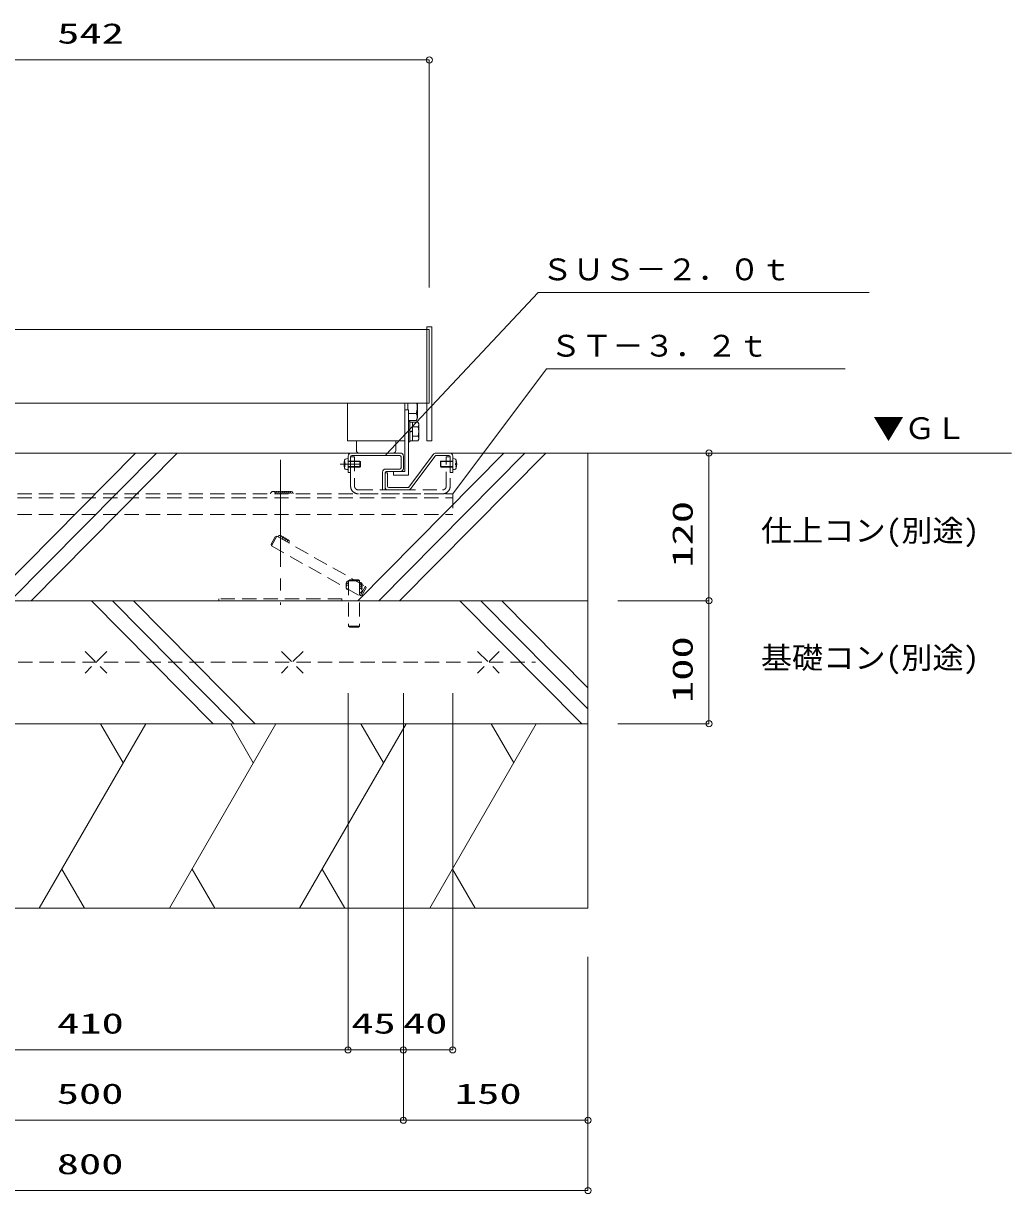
# Model space of a CAD drawing. Units: millimetres, scale not verified, with parts at other scales. Extents: x -41262 to 41888, y -7064 to 7244.
# Drawn here: x 8856 to 11266, y -4476 to -1622 of the extents above; entities that cross this region are included whole.
import ezdxf
from ezdxf.enums import TextEntityAlignment as Align

# ---------------------------------------------------------------- set-up
doc = ezdxf.new("R2010")
doc.units = ezdxf.units.MM
doc.header["$LTSCALE"] = 29
doc.linetypes.add('CHAIN2', pattern=[12, 9, -1, 1, -1])
doc.linetypes.add('DASHED1', pattern=[1.8, 1.2, -0.6])
doc.layers.add('0-0_0', color=7, linetype='Continuous', lineweight=9)
doc.layers.add('0-1_USER1', color=7, linetype='Continuous', lineweight=9)
doc.styles.add('ＭＳ ゴシック', font='')
doc.styles.get('ＭＳ ゴシック').set_extended_font_data('MS Gothic')

msp = doc.modelspace()

# ---------------------------------------------------------------- linework, layer by layer
at = {"layer": '0-0_0'}
msp.add_line((10131.43, -2464.73), (9902.71, -2769.74), dxfattribs=at)
at = {"layer": '0-1_USER1'}
for p, q in [((9845.71, -1711.52), (8219.71, -1711.52)), ((9845.71, -1711.52), (9845.71, -2266.29)), ((10110.86, -2278.5), (9740.07, -2674.17)), ((10110.86, -2278.5), (10918.53, -2278.5)), ((9851.71, -2362.64), (9839.71, -2362.64)), ((9839.71, -2640.14), (9839.71, -2362.64)), ((9851.71, -2640.14), (9851.71, -2362.64)), ((9845.71, -2368.64), (8219.71, -2368.64)), ((10131.43, -2464.73), (10859.98, -2464.73)), ((9785.71, -2715.14), (9785.71, -2548.59)), ((9794.71, -2565.14), (9785.71, -2565.14)), ((9793.21, -2565.14), (9793.21, -2548.59)), ((9794.71, -2565.14), (9794.71, -2724.14)), ((9817.21, -2584.64), (9817.21, -2548.59)), ((9813.8, -2574.1), (9794.71, -2574.1)), ((9813.8, -2590.55), (9794.71, -2590.55)), ((9794.71, -2592.14), (9798.31, -2592.14)), ((9798.31, -2592.14), (9798.31, -2643.14)), ((9798.31, -2594.54), (9798.31, -2640.74)), ((9798.31, -2594.54), (9804.31, -2594.54)), ((9804.31, -2594.54), (9804.31, -2640.74)), ((9804.31, -2595.13), (9804.31, -2640.16)), ((9804.31, -2595.13), (9818.12, -2595.13)), ((9804.31, -2595.13), (9804.31, -2640.16)), ((9817.21, -2584.64), (9813.8, -2590.55)), ((9820.21, -2598.74), (9818.12, -2595.13)), ((9798.31, -2617.46), (9804.31, -2615.85)), ((9798.31, -2619.44), (9804.31, -2617.83)), ((9804.31, -2606.38), (9818.12, -2606.38)), ((9820.21, -2598.74), (9820.21, -2636.54)), ((9667.96, -2664.14), (9667.96, -2640.14)), ((9763.96, -2664.14), (9763.96, -2640.14)), ((9798.31, -2640.74), (9804.31, -2640.74)), ((9804.31, -2628.9), (9818.12, -2628.9)), ((9804.31, -2640.16), (9818.12, -2640.16)), ((9820.21, -2636.54), (9818.12, -2640.16)), ((9839.71, -2640.14), (9851.71, -2640.14)), ((8410.21, -2670.14), (9655.21, -2670.14)), ((9128.99, -2670.14), (8772.74, -3030.14)), ((9179.99, -2670.14), (8823.74, -3030.14)), ((9230.99, -2670.14), (8874.74, -3030.14)), ((9655.21, -2670.14), (9775.21, -2670.14)), ((9656.71, -2676.14), (9773.71, -2676.14)), ((9757.96, -2670.14), (9658.96, -2670.14)), ((10027.56, -2670.14), (9671.31, -3030.14)), ((10078.56, -2670.14), (9722.31, -3030.14)), ((10129.56, -2670.14), (9773.31, -3030.14)), ((9776.71, -2679.14), (9776.71, -2706.14)), ((9782.71, -2677.64), (9782.71, -2707.64)), ((9854.9, -2673.75), (9795.64, -2752.94)), ((9800.44, -2756.53), (9859.7, -2677.35)), ((9862.1, -2670.14), (9895.21, -2670.14)), ((9862.1, -2676.14), (9893.71, -2676.14)), ((9895.21, -2670.14), (11265.99, -2670.14)), ((10527.83, -2670.14), (9953.75, -2670.14)), ((10232.71, -3780.14), (10232.71, -2670.14)), ((10527.83, -2670.14), (10305.83, -2670.14)), ((10527.83, -3030.14), (10527.83, -2670.14)), ((9638.45, -2690.39), (9639.98, -2690.39)), ((9639.98, -2703.89), (9638.45, -2703.89)), ((9639.36, -2695.34), (9640.81, -2695.34)), ((9640.81, -2698.94), (9639.36, -2698.94)), ((9640.81, -2695.34), (9640.81, -2698.94)), ((9643.32, -2683.87), (9647.71, -2683.64)), ((9643.32, -2710.41), (9647.71, -2710.64)), ((9677.71, -2691.14), (9647.71, -2691.14)), ((9647.71, -2703.14), (9677.71, -2703.14)), ((9663.91, -2690.84), (9654.31, -2690.84)), ((9663.91, -2703.44), (9654.31, -2703.44)), ((9676.21, -2704.64), (9676.21, -2689.64)), ((9773.71, -2709.14), (9739.21, -2709.14)), ((9902.71, -2691.14), (9872.71, -2691.14)), ((9872.71, -2703.14), (9902.71, -2703.14)), ((9874.21, -2689.64), (9874.21, -2704.64)), ((9896.11, -2690.84), (9886.51, -2690.84)), ((9896.11, -2703.44), (9886.51, -2703.44)), ((9907.1, -2683.87), (9902.71, -2683.64)), ((9907.1, -2710.41), (9902.71, -2710.64)), ((9909.61, -2698.94), (9909.61, -2695.34)), ((9909.61, -2695.34), (9911.06, -2695.34)), ((9911.06, -2698.94), (9909.61, -2698.94)), ((9910.44, -2690.39), (9911.97, -2690.39)), ((9911.97, -2703.89), (9910.44, -2703.89)), ((9731.71, -2760.14), (9731.71, -2716.64)), ((9743.71, -2718.14), (9737.71, -2718.14)), ((9740.71, -2715.14), (9775.21, -2715.14)), ((9743.71, -2718.14), (9743.71, -2751.14)), ((9757.96, -2715.14), (9757.96, -2724.14)), ((9785.71, -2715.14), (9757.96, -2715.14)), ((9794.71, -2724.14), (9757.96, -2724.14)), ((9793.24, -2760.14), (9745.19, -2760.14)), ((9793.24, -2754.14), (9746.71, -2754.14)), ((7832.71, -3030.14), (10232.71, -3030.14)), ((9318.81, -3330.14), (9021.93, -3030.14)), ((9369.81, -3330.14), (9072.93, -3030.14)), ((9420.81, -3330.14), (9123.93, -3030.14)), ((10217.38, -3330.14), (9920.5, -3030.14)), ((10232.71, -3294.1), (9971.5, -3030.14)), ((10232.71, -3242.57), (10022.5, -3030.14)), ((10527.83, -3030.14), (10305.83, -3030.14)), ((10527.83, -3330.14), (10527.83, -3030.14)), ((9647.71, -4125.54), (9647.71, -3255.36)), ((9782.71, -4296.98), (9782.71, -3255.36)), ((9782.71, -4125.54), (9782.71, -3255.36)), ((9902.71, -4125.54), (9902.71, -3255.36)), ((7832.71, -3330.14), (10232.71, -3330.14)), ((7832.71, -3330.14), (10232.71, -3330.14)), ((9154.09, -3330.14), (8894.29, -3780.14)), ((9098.93, -3425.7), (9043.76, -3330.14)), ((9471.65, -3330.14), (9211.84, -3780.14)), ((9416.48, -3425.7), (9361.31, -3330.14)), ((9789.2, -3330.14), (9529.39, -3780.14)), ((9734.03, -3425.7), (9678.86, -3330.14)), ((10106.75, -3330.14), (9846.94, -3780.14)), ((10051.58, -3425.7), (9996.42, -3330.14)), ((10527.83, -3330.14), (10305.83, -3330.14)), ((8949.45, -3684.59), (9004.62, -3780.14)), ((9267.01, -3684.59), (9322.17, -3780.14)), ((9584.56, -3684.59), (9639.73, -3780.14)), ((9902.11, -3684.59), (9957.28, -3780.14)), ((7832.71, -3780.14), (10232.71, -3780.14)), ((10232.71, -4468.43), (10232.71, -3898.5)), ((9782.71, -4125.54), (9902.71, -4125.54)), ((9782.71, -4296.98), (8282.71, -4296.98)), ((9782.71, -4296.98), (10232.71, -4296.98)), ((10232.71, -4468.43), (7832.71, -4468.43))]:
    msp.add_line(p, q, dxfattribs=at)
at = {"layer": '0-1_USER1', "linetype": 'DASHED1'}
for p, q in [((9663.31, -2679.14), (9663.31, -2750.54)), ((9672.91, -2760.14), (9877.51, -2760.14)), ((8162.71, -2769.74), (9902.71, -2769.74)), ((8162.71, -2779.34), (9902.71, -2779.34)), ((9877.51, -2769.74), (9672.91, -2769.74)), ((9902.71, -2769.74), (9902.71, -2820.14)), ((8162.71, -2820.14), (9902.71, -2820.14)), ((9460.93, -2896.7), (9474.19, -2873.18)), ((9470.1, -2874.32), (9474.19, -2873.18)), ((9474.19, -2873.18), (9690.23, -2994.96)), ((9460.93, -2896.7), (9676.97, -3018.48)), ((9648.65, -2982), (9648.65, -3091.91)), ((9648.65, -2982), (9675.65, -2982)), ((9675.65, -2982), (9675.65, -3091.91)), ((9690.24, -2994.94), (9676.98, -3018.46)), ((9690.24, -2994.94), (9691.38, -2999.03)), ((9681.07, -3017.32), (9676.98, -3018.46)), ((9691.38, -2999.03), (9681.07, -3017.32)), ((9675.65, -3091.91), (9648.65, -3091.91)), ((9651.64, -3094.91), (9648.65, -3091.91)), ((9672.64, -3094.91), (9651.64, -3094.91)), ((9675.65, -3091.91), (9672.64, -3094.91)), ((9006.37, -3153.8), (9059.05, -3206.49)), ((9059.05, -3153.8), (9006.37, -3206.49)), ((9484.97, -3153.8), (9537.66, -3206.49)), ((9537.66, -3153.8), (9484.97, -3206.49)), ((10016.27, -3153.8), (9963.58, -3206.49)), ((9963.58, -3153.8), (10016.27, -3206.49)), ((7955.59, -3180.14), (10104.62, -3180.14))]:
    msp.add_line(p, q, dxfattribs=at)
at = {"layer": '0-1_USER1', "linetype": 'CHAIN2'}
for p, q in [((9482.71, -2686.34), (9482.71, -3040.34)), ((9628.52, -2697.14), (9674.37, -2697.14))]:
    msp.add_line(p, q, dxfattribs=at)
at = {"layer": '0-1_USER1'}
for points in [[(8219.71, -2548.59), (9845.71, -2548.59), (9845.71, -2368.64)], [(9785.71, -2640.14), (9646.21, -2640.14), (9646.21, -2548.59)], [(9798.31, -2643.14), (9794.71, -2643.14), (9794.71, -2592.14)], [(9647.71, -2677.64), (9647.71, -2717.24), (9653.71, -2717.24), (9653.71, -2679.14)], [(9902.71, -2677.64), (9902.71, -2717.24), (9896.71, -2717.24), (9896.71, -2679.14)], [(9647.71, -2689.64), (9676.21, -2689.64), (9677.71, -2691.14), (9677.71, -2703.14), (9676.21, -2704.64), (9647.71, -2704.64)], [(9902.71, -2704.64), (9874.21, -2704.64), (9872.71, -2703.14), (9872.71, -2691.14), (9874.21, -2689.64), (9902.71, -2689.64)], [(9737.71, -2718.14), (9737.71, -2760.14), (9731.71, -2760.14)], [(9782.71, -4125.54), (9647.71, -4125.54), (8417.71, -4125.54), (8282.71, -4125.54), (8162.71, -4125.54)]]:
    msp.add_lwpolyline(points, dxfattribs=at)
at = {"layer": '0-1_USER1', "linetype": 'DASHED1'}
for points in [[(9653.71, -2750.54), (9653.71, -2679.14), (9663.31, -2679.14)], [(9887.11, -2750.54), (9887.11, -2679.14), (9896.71, -2679.14), (9896.71, -2750.54)], [(9460.93, -2896.7), (9459.79, -2892.61), (9470.1, -2874.32)], [(9648.65, -2982), (9651.65, -2979), (9672.65, -2979), (9675.65, -2982)]]:
    msp.add_lwpolyline(points, dxfattribs=at)
msp.add_lwpolyline([(9632.71, -3025.34), (9332.71, -3025.34), (9332.71, -3030.14), (9632.71, -3030.14)], close=True, dxfattribs=at)
at = {"layer": '0-1_USER1'}
for centre, radius, start, end in [((9845.71, -1711.52), 7.5, 0, 180), ((9845.71, -1711.52), 7.5, 180, 0), ((9761.89, -2557.64), 54.45, 342.41203, 9.57192), ((9801.78, -2582.32), 14.57, 325.61574, 34.38425), ((9809.9, -2600.75), 9.97, 325.61586, 34.38416), ((9782.61, -2617.64), 37.26, 342.41211, 17.58791), ((9809.9, -2634.53), 9.97, 325.61586, 34.38416), ((9655.21, -2677.64), 7.5, 90, 180), ((9656.71, -2679.14), 3, 90, 180), ((9673.96, -2664.14), 6, 180, 270), ((9757.96, -2664.14), 6, 270, 0), ((9773.71, -2679.14), 3, 0, 90), ((9775.21, -2677.64), 7.5, 0, 90), ((9862.1, -2679.14), 9, 90, 143.19291), ((9862.1, -2679.14), 3, 90, 143.19291), ((9893.71, -2679.14), 3, 0, 90), ((9895.21, -2677.64), 7.5, 0, 90), ((10527.83, -2670.14), 7.5, 0, 180), ((10527.83, -2670.14), 7.5, 0, 180), ((10527.83, -2670.14), 7.5, 180, 0), ((10527.83, -2670.14), 7.5, 180, 0), ((9673.81, -2697.14), 36, 163.82279, 196.17721), ((9643.56, -2688.37), 4.5, 93, 163.82279), ((9643.56, -2705.92), 4.5, 196.17721, 267), ((9673.81, -2697.14), 34.5, 168.71718, 177.0093), ((9673.81, -2697.14), 34.5, 182.9907, 191.28282), ((9739.21, -2716.64), 7.5, 90, 180), ((9773.71, -2706.14), 3, 270, 0), ((9775.21, -2707.64), 7.5, 270, 0), ((9906.86, -2688.37), 4.5, 16.17721, 87), ((9906.86, -2705.92), 4.5, 273, 343.82279), ((9876.61, -2697.14), 34.5, 2.9907, 11.28282), ((9876.61, -2697.14), 34.5, 348.71718, 357.0093), ((9876.61, -2697.14), 36, 343.82279, 16.17721), ((9740.71, -2718.14), 3, 90, 180), ((9464.66, -2769.74), 6, 0, 180), ((9469.46, -2769.74), 6, 0, 113.57818), ((9474.26, -2769.74), 6, 0, 113.57818), ((9479.06, -2769.74), 6, 0, 113.57818), ((9483.86, -2769.74), 6, 0, 113.57818), ((9488.66, -2769.74), 6, 0, 113.57818), ((9493.46, -2769.74), 6, 0, 113.57818), ((9498.26, -2769.74), 6, 0, 113.57818), ((9503.06, -2769.74), 6, 0, 113.57818), ((9507.86, -2769.74), 6, 0, 113.57818), ((9745.21, -2752.64), 7.5, 180, 270), ((9746.71, -2751.14), 3, 180, 270), ((9793.24, -2751.14), 3, 270, 323.19291), ((9793.24, -2751.14), 9, 270, 323.19291), ((9481.46, -2877.28), 6, 330.59088, 150.59088), ((9485.64, -2879.63), 6, 330.59088, 84.16906), ((9489.82, -2881.99), 6, 330.59088, 84.16906), ((9494.01, -2884.35), 6, 330.59088, 84.16906), ((9498.19, -2886.7), 6, 330.59088, 84.16906), ((9648.65, -2988), 6, 90, 203.57818), ((9648.65, -2992.8), 6, 90, 203.57818), ((9648.65, -2997.6), 6, 90, 270), ((9675.65, -2990.77), 6, 336.42182, 90), ((9675.65, -2995.57), 6, 336.42182, 90), ((9675.65, -3000.37), 6, 336.42182, 90), ((9675.65, -3005.17), 6, 270, 90), ((10527.83, -3030.14), 7.5, 0, 180), ((10527.83, -3030.14), 7.5, 180, 0), ((10527.83, -3330.14), 7.5, 0, 180), ((10527.83, -3330.14), 7.5, 180, 0), ((9647.71, -4125.54), 7.5, 0, 180), ((9647.71, -4125.54), 7.5, 180, 0), ((9782.71, -4125.54), 7.5, 0, 180), ((9782.71, -4125.54), 7.5, 180, 0), ((9902.71, -4125.54), 7.5, 0, 180), ((9902.71, -4125.54), 7.5, 180, 0), ((9782.71, -4296.98), 7.5, 0, 180), ((9782.71, -4296.98), 7.5, 180, 0), ((10232.71, -4296.98), 7.5, 0, 180), ((10232.71, -4296.98), 7.5, 180, 0), ((10232.71, -4468.43), 7.5, 0, 180), ((10232.71, -4468.43), 7.5, 180, 0)]:
    msp.add_arc(centre, radius, start, end, dxfattribs=at)
at = {"layer": '0-1_USER1', "linetype": 'DASHED1'}
for centre, radius, start, end in [((9672.91, -2750.54), 19.2, 180, 270), ((9672.91, -2750.54), 9.6, 180, 270), ((9877.51, -2750.54), 9.6, 270, 0), ((9877.51, -2750.54), 19.2, 270, 0)]:
    msp.add_arc(centre, radius, start, end, dxfattribs=at)

# ---------------------------------------------------------------- texts
at = {"layer": '0-1_USER1', "style": 'ＭＳ ゴシック'}
for s, height, width, p in [('542', 49.82, 1.6, (8938.19, -1686.69)), ('ＳＵＳ－２．０ｔ', 53.14, 1.05, (10119.77, -2264.76)), ('ＳＴ－３．２ｔ', 53.14, 1.05, (10140.34, -2450.99)), ('▼ＧＬ', 53.14, 1.05, (10927.74, -2652.13)), ('仕上コン(別途)', 53.14, 1.05, (10654.52, -2901.66)), ('基礎コン(別途)', 53.14, 1.05, (10654.13, -3211.69)), ('410', 49.82, 1.6, (8937.92, -4100.72)), ('45', 49.82, 1.6, (9655.33, -4100.72)), ('40', 49.82, 1.6, (9781.45, -4100.72)), ('500', 49.82, 1.6, (8937.09, -4272.16)), ('150', 49.82, 1.6, (9908.22, -4272.16)), ('800', 49.82, 1.6, (8937.09, -4443.6))]:
    msp.add_text(s, height=height, dxfattribs=dict(at, width=width)).set_placement(p, align=Align.BOTTOM_LEFT)
at = {"layer": '0-1_USER1', "style": 'ＭＳ ゴシック', "width": 1.6}
for s, p in [('120', (10503.01, -2949.63)), ('100', (10503.01, -3279.64))]:
    msp.add_text(s, height=49.82, rotation=90, dxfattribs=at).set_placement(p, align=Align.BOTTOM_LEFT)

doc.saveas('drawing.dxf')
